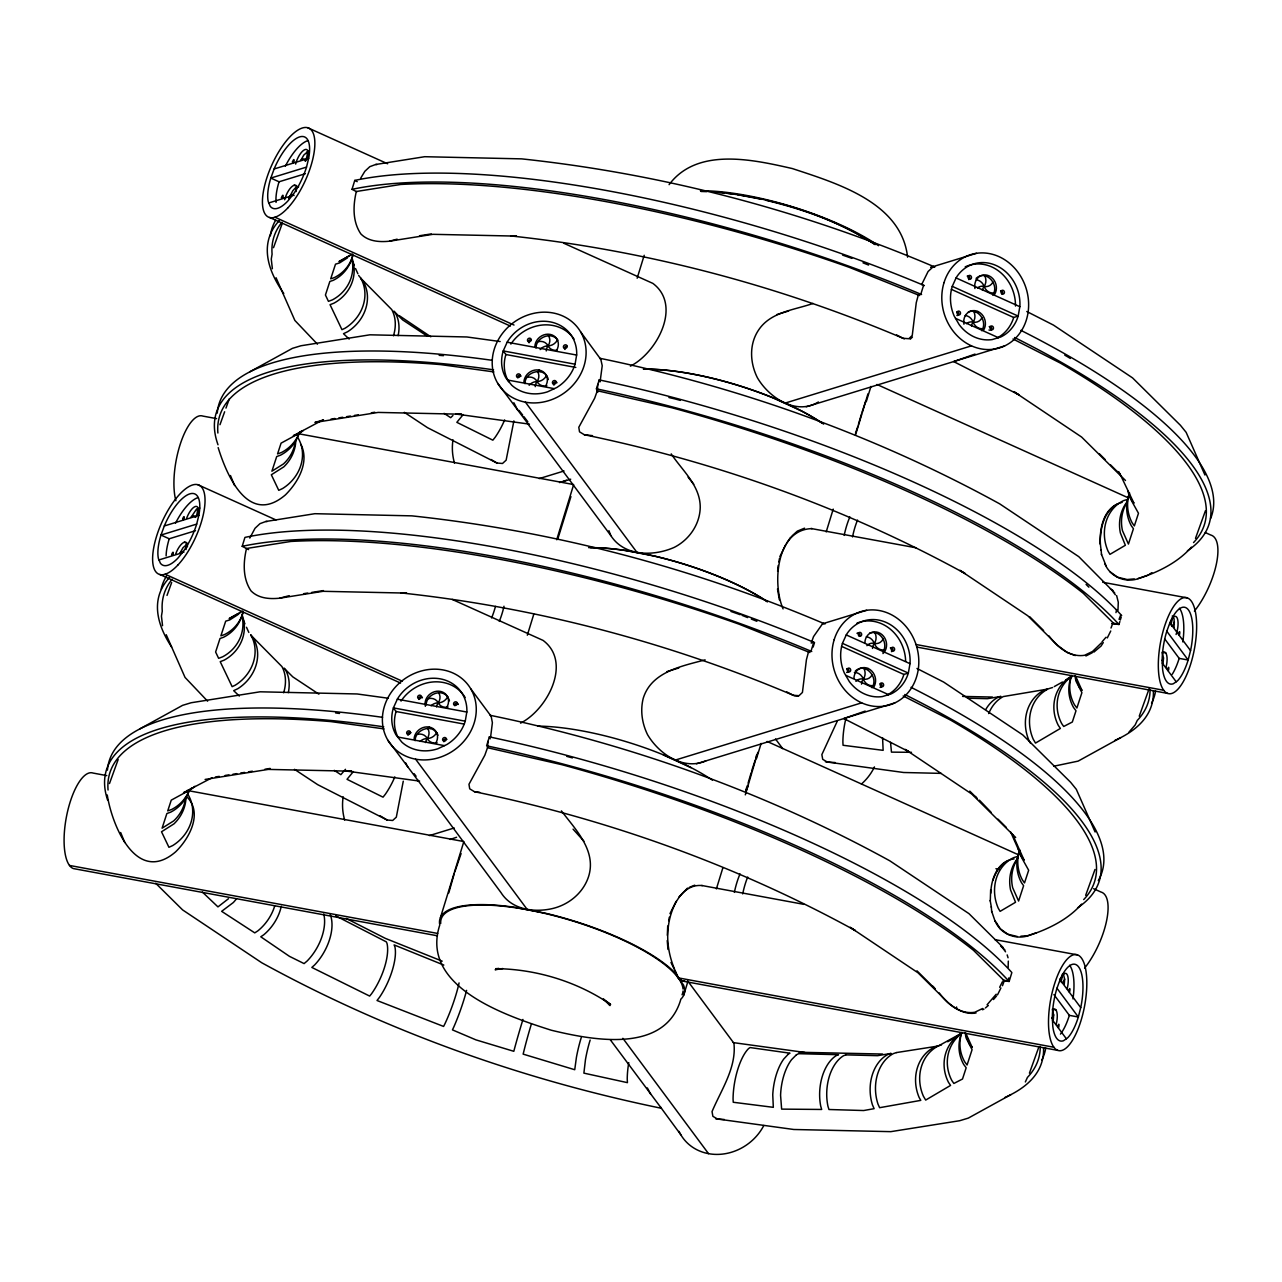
<?xml version="1.0" encoding="UTF-8"?>
<svg xmlns="http://www.w3.org/2000/svg" width="1282" height="1282" viewBox="0 0 1282 1282"><rect width="100%" height="100%" fill="white"/><g stroke="black" fill="none" stroke-linecap="round" stroke-linejoin="round"><path stroke-width="1.5" d="M990.297 901.07L990.649 889.804M1100.116 544.081C1100.196 529.418 1103.241 512.031 1117.071 504.195M907.592 257.169C901.518 202.348 836.713 183.246 792.308 168.551C753.159 159.657 697.28 146.869 669.092 184.656M667.329 935.299L667.714 925.989M1008.309 961.115L1008.149 967.253M487.993 741.365L487.513 747.71L562.077 764.745A487.561 142.542 17.1 0 1 973.503 950.315L1004.287 980.794L1002.46 985.73M597.813 384.376L597.332 390.738L671.912 407.772A487.561 142.542 17.1 0 1 1083.322 593.326L1114.106 623.805M465.254 721.173L466.872 711.718A39.053 34.71 -36.6 0 0 440.303 678.851A39.053 34.71 -36.6 0 0 397.468 698.898L393.398 707.904A39.053 34.71 -36.6 0 0 396.154 735.099L401.859 742.15A39.053 34.71 -36.6 0 0 437.787 748.784L446.969 744.473A39.053 34.71 -36.6 0 0 465.254 721.173L393.398 707.904L396.074 711.51A39.053 34.71 -36.6 0 0 397.949 737.102M575.073 364.2L576.692 354.729A39.053 34.71 -36.6 0 0 550.138 321.862A39.053 34.71 -36.6 0 0 507.287 341.909L503.233 350.931A39.053 34.71 -36.6 0 0 505.989 378.11L511.678 385.161A39.053 34.71 -36.6 0 0 547.606 391.795L556.789 387.501A39.053 34.71 -36.6 0 0 575.073 364.2L503.233 350.931L505.893 354.521A39.053 34.71 -36.6 0 0 508.65 381.699M668.691 920.7L669.332 917.191M778.19 565.474L777.629 571.339M778.831 561.965L779.472 558.439M1053.275 1020.119L1053.676 1015.152L1052.33 1009.222L1055.919 1009.896M1064.252 984.416L1064.669 979.464L1063.307 973.535M1163.094 663.131L1163.511 658.163L1162.149 652.25L1165.739 652.907M1174.088 627.427L1174.104 618.918L1172.245 616.001M415.16 740.692C414.791 730.179 431.377 723.561 436.441 732.951A9.711 8.637 -36.6 0 1 427.243 738.528A9.711 8.637 -36.6 0 0 420.095 741.445M426.137 704.988C426.217 694.443 441.473 688.001 447.963 697.104M524.979 383.703C524.707 371.187 545.411 366.171 548.295 379.536M535.956 347.999C536.036 337.454 551.292 331.012 557.782 340.115M490.589 737.23L492.384 722.727L491.166 716.301L470.782 688.851A48.828 43.38 -36.6 0 0 389.504 694.988A48.828 43.38 -36.6 0 0 427.691 759.793A48.828 43.38 -36.6 0 0 470.782 688.851M600.088 381.812L602.22 365.739L600.841 359.441L580.618 331.862A48.828 43.38 -36.6 0 0 499.323 337.999A48.828 43.38 -36.6 0 0 537.511 402.804A48.828 43.38 -36.6 0 0 580.618 331.862M755.803 758.415L756.492 755.258M745.307 794.84L757.806 752.39M855.479 435.191L867.962 393.83M1008.854 977.894L1008.101 981.034L1003.021 980.089M1115.965 612.636L1116.702 609.559M513.89 420.897L506.134 460.174L502.496 463.491L496.903 463.01L427.531 427.691L404.327 412.339M196.675 524.098L198.918 515.043A39.053 14.775 -65.7 0 0 189.816 493.874A39.053 14.775 -65.7 0 0 164.433 525.636L160.987 535.059A39.053 14.775 -65.7 0 0 158.439 558.696L160.394 563.231A39.053 14.775 -65.7 0 0 178.246 557.75L183.679 550.94A39.053 14.775 -65.7 0 0 196.675 524.098L160.987 535.059L169.224 538.777L195.521 530.7M306.51 167.109L308.738 158.055A39.053 14.775 -65.7 0 0 299.635 136.902A39.053 14.775 -65.7 0 0 274.252 168.647L270.806 178.07A39.053 14.775 -65.7 0 0 268.275 201.707L270.214 206.258A39.053 14.775 -65.7 0 0 288.065 200.777L293.514 193.967A39.053 14.775 -65.7 0 0 306.51 167.109L270.806 178.07L279.043 181.788L305.356 173.711M809.823 652.522L739.297 624.27A487.561 142.542 17.1 0 0 290.822 541.453L246.497 548.488C243.227 562.526 242.586 578.454 251.016 590.89C258.579 598.55 269.701 599.207 279.796 598.181L323.048 591.306L406.618 593.101L400.801 592.893C536.213 607.331 669.252 642.49 794.536 695.806L798.414 696.094M919.643 295.533L849.117 267.281A487.561 142.542 17.1 0 0 400.641 184.464L356.316 191.499C353.047 205.537 352.406 221.465 360.835 233.901C368.399 241.561 379.52 242.218 389.616 241.192L432.867 234.318L516.454 236.112L510.621 235.92C646.048 250.359 779.071 285.501 904.355 338.833M857.914 426.169L855.463 433.284M448.78 892.929L454.197 873.811M557.654 539.466L570.923 496.599M837.226 721.285L821.858 754.617L822.723 759.345L827.387 762.069L835.223 762.55M748.095 783.142L751.14 772.758M858.427 424.422L861.456 414.038M248.612 549.609L242.202 546.324L244.942 537.398A475.991 139.161 17.1 0 1 814.503 642.586L813.141 647.057M356.829 191.803L352.021 189.335L354.761 180.409A475.991 139.161 17.1 0 1 924.338 285.598M489.355 736.894L486.615 745.82A475.991 139.161 17.1 0 1 1009.126 981.483L1011.867 972.557A475.991 139.161 17.1 0 0 489.355 736.894L490.253 738.785M597.845 392.148L596.434 388.831L599.191 379.905A475.991 139.161 17.1 0 1 1121.686 615.568M440.447 917.592L463.828 841.649M527.319 635.215L533.793 614.19M556.708 539.722L573.647 484.66M637.154 278.226L644.205 255.294M683.675 995.233L687.761 981.932M716.382 888.891L722.808 868.01M756.428 758.704L761.139 743.416M826.201 531.902L833.22 509.114M866.247 401.715L870.959 386.427M1111.686 623.517L1118.946 624.494L1119.859 621.53M1120.308 620.039L1121.237 617.059M454.79 871.984L461.087 853.588M862.065 412.211L865.622 401.426M751.637 771.011L755.21 760.05M403.269 781.203L396.314 817.163L392.677 820.48L387.068 819.999L317.696 784.664L294.491 769.328M273.515 247.682L282.168 223.677M219.975 424.711L224.638 411.778M225.969 408.093L229.302 398.846M167.013 595.425L171.676 582.509M109.483 783.542L118.152 759.537M439.79 924.931C419.47 987.477 507.464 1016.193 551.244 1030.215C592.108 1040.071 664.076 1054.189 680.614 1000.088M1195.497 538.344L1205.481 510.637M1139.249 716.173L1149.233 688.466M1085.678 895.317L1095.004 869.468M1029.43 1073.146L1038.741 1047.298M1166.796 631.257L1170.001 622.507A39.053 13.814 -79.5 0 1 1188.446 609.944A39.053 13.814 -79.5 0 1 1190.625 650.295L1188.158 660.022A39.053 13.814 -79.5 0 1 1177.261 681.062L1173.302 683.755A39.053 13.814 -79.5 0 1 1162.614 669.364L1162.149 660.711A39.053 13.814 -79.5 0 1 1166.796 631.257L1188.158 660.022L1179.168 658.371L1164.921 639.189M1056.961 988.246L1060.166 979.496A39.053 13.814 -79.5 0 1 1078.627 966.932A39.053 13.814 -79.5 0 1 1080.806 1007.283L1078.338 1017.011A39.053 13.814 -79.5 0 1 1067.441 1038.035L1063.483 1040.728A39.053 13.814 -79.5 0 1 1052.794 1026.353L1052.33 1017.7A39.053 13.814 -79.5 0 1 1056.961 988.246L1078.338 1017.011L1069.348 1015.36L1053.916 994.576M1111.013 628.036L1112.856 623.1L1117.92 624.046M1002.412 981.74L999.656 987.284M249.798 538.071L255.038 528.28L259.99 523.649L265.855 521.486L314.859 513.697L411.859 515.861C553.984 530.988 693.546 567.99 824.983 624.014M1174.44 622.058L1174.28 622.507A9.711 3.429 -79.5 0 1 1171.7 626.401M1163.463 657.762L1163.287 658.211A9.711 3.429 -79.5 0 1 1162.053 660.631M1064.621 979.047L1064.445 979.496A9.711 3.429 -79.5 0 1 1062.329 983.006M1053.644 1014.751L1053.467 1015.2A9.711 3.429 -79.5 0 1 1051.785 1018.228M745.643 790.273L747.502 785.401M745.659 792.18L748.127 785.674M1119.042 619.334L1120.676 615.12M597.332 390.738L594.656 398.237L578.791 427.291L579.528 431.842L584.32 434.726C717.119 462.129 846.184 508.249 965.106 573.551L959.994 570.346L1027.811 615.793L1057.858 645.551L1067.281 652.554L1075.294 655.567M487.513 747.71L484.836 755.226L468.972 784.264L469.709 788.831L474.5 791.715C607.299 819.118 736.365 865.238 855.286 930.54L850.174 927.319L917.992 972.782L948.039 1002.54C955.811 1009.19 965.41 1014.927 976.051 1012.972M921.646 284.604L928.072 271.528L933.472 266.48L930.796 267.313M992.749 295.036C999.944 284.973 986.018 268.98 976.099 278.386M981.772 330.724C987.557 322.07 978.887 308.049 968.407 311.863M882.929 652.009C888.714 643.372 880.061 629.334 869.565 633.148M871.952 687.713C879.148 677.649 865.206 661.656 855.286 671.079M992.941 880.365C995.409 872.561 999.912 865.206 1007.235 861.183M288.787 198.534L292.793 190.778L295.197 188.085L298.61 186.803M779.809 556.676L785.93 544.369M669.973 913.665L676.111 901.342M952.254 286.367L956.212 277.633A39.053 34.31 72.9 0 1 996.194 265.534A39.053 34.31 72.9 0 1 1019.895 306.35L1018.164 316.093A39.053 34.31 72.9 0 1 1000.745 336.99L992.172 339.586A39.053 34.31 72.9 0 1 959.224 324.715L954.145 315.965A39.053 34.31 72.9 0 1 952.254 286.367L1018.164 316.093L1013.709 317.471A39.053 34.31 72.9 0 1 997.877 337.551M842.434 643.356L846.392 634.622A39.053 34.31 72.9 0 1 886.375 622.523A39.053 34.31 72.9 0 1 910.06 663.339L908.345 673.082A39.053 34.31 72.9 0 1 890.926 693.979L882.353 696.575A39.053 34.31 72.9 0 1 849.405 681.703L844.325 672.954A39.053 34.31 72.9 0 1 842.434 643.356L908.345 673.082L903.89 674.46A39.053 34.31 72.9 0 1 886.471 695.341M923.569 285.309L920.829 294.219L918.313 295.004L916.261 302.696L912.255 335.451L908.826 338.72L903.009 338.288L896.599 334.939M1025.344 1081.96L1027.443 1077.409A487.561 142.542 17.1 0 0 1040.263 1046.465M557.462 339.794L557.237 340.259A9.711 8.637 -36.6 0 1 548.039 345.852A9.711 8.637 -36.6 0 0 540.123 349.585M546.485 375.498L546.26 375.963A9.711 8.637 -36.6 0 1 537.062 381.539A9.711 8.637 -36.6 0 0 529.145 385.273M447.642 696.783L447.418 697.248A9.711 8.637 -36.6 0 1 438.22 702.824A9.711 8.637 -36.6 0 0 431.089 705.741M992.941 281.992L992.733 282.441A9.711 8.525 72.9 0 1 984.111 286.399A9.711 8.525 72.9 0 0 977.461 287.969M981.964 317.696L981.756 318.144A9.711 8.525 72.9 0 1 973.134 322.103A9.711 8.525 72.9 0 0 966.484 323.657M883.122 638.981L882.913 639.43A9.711 8.525 72.9 0 1 874.292 643.388A9.711 8.525 72.9 0 0 866.904 645.663M872.145 674.685L871.92 675.133A9.711 8.525 72.9 0 1 863.315 679.091A9.711 8.525 72.9 0 0 855.911 681.351M1107.295 637.939L1110.741 631M997.476 994.912L1000.922 987.989M1101.286 643.003L1092.52 651.48L1084.62 655.278C1069.925 657.634 1057.169 647.073 1049.013 635.936M1103.289 642.554L1101.094 646.016L1093.786 652.185M786.876 542.927L790.641 537.174M678.931 897.031L687.521 888.106M463.203 414.567L456.841 422.339L492.849 440.175L495.108 437.338A39.053 14.775 -65.7 0 0 504.659 419.919M353.383 771.556L347.021 779.312L383.03 797.164L385.289 794.327A39.053 14.775 -65.7 0 0 394.84 776.908M360.723 178.118L364.857 171.291L369.825 166.66L375.69 164.497L424.679 156.708L521.678 158.872C663.804 173.999 803.365 211.001 934.802 267.025L933.665 267.361M345.499 769.312L340.852 774.665L334.249 770.354M1191.411 547.142C1177.373 563.199 1156.156 573.15 1136.124 579.304C1123.385 582.429 1109.827 575.971 1104.86 563.776M1128.865 732.278L1135.163 724.971L1137.278 720.42A487.561 142.542 17.1 0 0 1150.082 689.476M1081.591 904.114C1067.553 920.188 1046.336 930.139 1026.305 936.293C1013.645 939.369 999.896 933.04 995.024 920.764M1102.023 641.849L1106.029 637.234M996.21 994.223L987.076 1004.768M993.454 999.543L996.483 996.066M452.947 415.496L450.687 417.676L444.069 413.365M910.172 339.249L912.447 337.07M600.841 359.441L600.008 358.319C739.377 387.02 874.869 435.287 999.672 503.842L1078.771 556.66L1114.715 592.941M680.79 1134.714L660.567 1107.151M791.972 535.972L797.34 531.117L804.567 528.168M228.452 898.73L217.956 906.887L202.396 892.064M985.425 1007.94L988.342 1005.473M818.397 401.987C796.234 415.801 768.831 397.564 757.374 377.693C749.954 362.902 749.009 344.409 758.447 330.243C770.498 311.83 793.991 310.148 813.028 303.449M349.633 255.551L338.977 261.624L352.55 254.06M238.26 613.565L229.157 618.613L242.731 611.049M347.534 257.81L339.538 262.954L335.515 264.156L330.708 278.819L334.233 277.665A39.165 37.274 35.9 0 0 352.726 256.063M1149.297 574.32L1151.861 572.685M705.116 659.861C681.832 666.143 651.384 671.736 643.243 698.273C640.135 710.5 642.042 723.417 647.554 734.682C658.852 753.848 683.226 770.642 705.773 760.963M308.433 151.02L303.786 155.074L300.821 160.378A9.695 3.67 -65.7 0 1 305.34 161.051A9.711 3.67 -65.7 0 0 305.933 160.635M1054.253 686.591L1062.441 682.024M1065.727 680.181L1072.281 676.527M947.702 1041.753L955.907 1037.17M249.734 371.86L292.424 348.351L300.998 345.755L369.905 334.81L466.904 336.974L500.156 341.541M321.798 420.8L323.497 419.871L314.939 422.451L378.11 412.419L461.68 414.214L455.847 414.022L529.45 424.134M139.914 728.849L182.605 705.34L191.178 702.744L260.086 691.799L357.085 693.963L388.382 698.257M1120.805 737.615L1078.114 761.123L1053.788 766.219M938.921 1045.663L962.333 1032.779A39.133 36.858 48.4 0 0 948.472 1082.329L950.571 1085.421L925.684 1100.068L923.377 1096.158A39.101 34.534 71.9 0 1 938.921 1045.663L941.501 1044.878M1010.985 1094.604L968.295 1118.112L959.721 1120.708L890.814 1131.653L793.814 1129.49L715.58 1118.753M975.041 354.088L953.648 361.572L1018.918 394.808L1013.79 391.587L1081.607 437.05L1125.5 480.494M865.206 711.077L843.812 718.561L909.082 751.797L905.252 749.377M1085.886 655.983L1092.248 652.746M630.391 366.139C657.105 352.694 682.232 305.276 652.875 283.402L563.856 243.26M520.572 723.128C547.286 709.683 572.413 662.265 543.055 640.391L452.226 599.431M566.42 480.269L561.692 481.952M456.6 837.258L450.222 839.438M561.404 810.881C575.618 829.662 596.867 850.815 588.518 876.744C583.15 893.009 568.711 904.82 552.222 908.618C533.953 912.752 511.694 909.691 500.974 892.56L417.836 780.257M687.505 980.714L733.929 1043.227C736.621 1067.65 721.221 1089.828 712.039 1111.606L712.888 1116.334L717.567 1119.058L724.282 1119.49M498.377 968.375L495.173 969.753L502.832 968.535M689.331 887.368L694.748 885.157M982.685 1008.469L974.785 1012.267C960.106 1014.607 947.334 1004.062 939.193 992.925M982.429 1009.735L983.951 1009.174M1137.807 578.647L1148.031 575.137M1036.497 932.719L1027.988 935.636L1020.857 936.197M274.14 168.968L308.658 158.375M268.787 202.941L292.04 195.793M930.956 267.281L976.499 253.307M164.32 525.957L198.838 515.348M158.968 559.93L182.22 552.782M976.211 312.071L978.006 311.526M539.241 478.603L564.032 470.991M784.664 403.237L971.484 345.852M559.529 482.577L570.698 479.196M806.234 406.811L1004.639 345.932M786.779 691.927L793.189 695.277L799.007 695.693L802.436 692.44L806.426 659.685L808.477 651.993L811.009 651.208L813.75 642.282L811.234 643.067L813.541 636.593L822.515 623.805L866.68 610.28M866.392 669.06L868.186 668.515A12.211 10.721 72.9 0 1 873.731 687.168M429.422 835.592L454.213 827.98M674.829 760.226L861.664 702.84M696.414 763.8L894.804 702.921M320.516 421.185L293.338 435.688L296.719 434.614A39.133 36.858 48.4 0 0 303.241 430.528M211.979 777.789L183.518 792.677L186.9 791.603A39.133 36.858 48.4 0 0 194.896 786.299M1052.602 687.505L1048.74 688.674A39.101 34.534 71.9 0 0 1033.212 739.169L1035.503 743.079L1060.39 728.432L1058.291 725.356A39.133 36.858 48.4 0 1 1072.121 675.742M776.796 314.587L788.638 310.997M1126.75 499.66L1123.561 500.621A39.053 34.31 72.9 0 0 1108.033 551.116L1109.924 554.369L1125.356 545.283L1120.372 532.927A39.341 36.168 61.5 0 1 1127.455 501.342M666.977 671.576L678.819 667.986M1016.93 856.648L1013.725 857.61A39.053 34.31 72.9 0 0 998.197 908.105L1000.088 911.358L1015.536 902.272L1010.553 889.916A39.341 36.168 61.5 0 1 1017.636 858.331M822.515 623.805L823.653 623.469M389.616 241.192L397.132 239.173M279.796 598.181L289.187 595.665M1122.151 502.368C1102.071 506.903 1098.049 533.04 1101.206 550.347M1014.046 858.94C997.973 860.623 990.97 879.035 990.81 893.137M205.104 779.44L268.275 769.408L351.845 771.203L346.028 771.011L419.631 781.107M419.551 235.744L431.297 233.917M331.044 419.086L334.939 418.477M338.833 417.868L342.727 417.259M346.621 416.65L350.515 416.041M354.409 415.432L358.303 414.823M371.331 412.788L374.793 412.243M303.85 593.646L307.76 593.037M311.686 592.428L323.433 590.585M215.376 776.988L219.27 776.379M225.103 775.466L228.997 774.857M232.907 774.248L236.801 773.639M240.695 773.03L244.59 772.421M248.484 771.812L252.378 771.203M264.957 769.232L270.149 768.431M993.582 292.969L993.069 293.033A9.711 8.525 72.9 0 1 984.111 286.399A9.695 8.525 72.9 0 0 976.179 279.813M982.605 328.673L982.092 328.721A9.711 8.525 72.9 0 1 973.134 322.103A9.695 8.525 72.9 0 0 965.186 315.5M883.763 649.958L883.25 650.006A9.711 8.525 72.9 0 1 874.292 643.388A9.695 8.525 72.9 0 0 866.344 636.801M872.786 685.646L872.273 685.71A9.711 8.525 72.9 0 1 863.315 679.091A9.695 8.525 72.9 0 0 854.373 672.473M1134.233 578.903L1127.134 579.528L1117.632 577.221L1110.068 571.836M811.041 528.505L915.781 547.735M812.179 528.617C776.171 529.194 772.165 583.711 783.078 608.902M702.36 885.59C681.303 883.33 670.47 908.89 668.403 926.117C665.903 944.193 670.294 961.965 678.579 977.926L682.248 981.018L684.764 980.922M911.486 752.31L891.455 752.133L890.541 742.342M962.59 696.414L992.444 697.055M941.18 773.383L903.634 772.501L825.4 761.764M495.83 968.631C536.309 969.128 577.188 981.579 610.633 1004.463L603.341 998.999L609.992 1005.585L608.069 1002.62M799.039 1052.25L882.625 1054.044M967.525 698.193L987.396 698.69L1000.938 696.414L997.813 697.44A39.069 29.374 86.7 0 0 985.842 709.363M701.03 191.467L706.767 191.643M375.69 164.497L377.004 164.545M265.855 521.486L267.169 521.534M527.479 423.364L610.809 535.572C624.318 556.596 653.644 556.548 674.332 547.334C689.171 539.738 699.716 524.594 700.228 507.736C700.533 485.798 682.409 470.766 671.223 453.892M199.768 508.089L196.354 509.371L191.002 517.367A9.695 3.67 -65.7 0 1 195.377 517.399M592.508 435.656L584.32 434.726M474.5 791.715L479.756 792.34M1003.678 980.746L1009.126 981.483M724.026 192.813L714.459 191.947C770.835 197.075 827.259 214.158 875.253 244.509M727.872 193.342L733.657 194.143M737.503 194.672L761.845 199.351M493.907 371.908L440.704 364.601A487.561 142.542 17.1 0 0 217.892 433.028M335.596 712.936L339.538 713.465M384.071 728.897L330.884 721.59A487.561 142.542 17.1 0 0 108.057 790.016M733.208 1042.603L804.872 1052.442M507.159 342.214L576.644 355.05M505.893 354.521L575.81 367.437M507.512 380.017L554.305 388.654M216.594 418.621L202.876 416.089A48.828 17.259 -79.5 0 0 180.089 444.694A48.828 17.259 -79.5 0 0 175.89 500.733M298.914 433.813L573.278 484.484M1102.68 582.252L1187.276 597.877A48.828 17.259 -79.5 0 1 1186.812 674.556A48.828 17.259 -79.5 0 1 1158.319 664.477A48.828 17.259 -79.5 0 1 1187.276 597.877M915.685 644.445L1163.736 690.261M916.806 647.073L1167.662 693.402M397.324 699.203L466.824 712.039M396.074 711.51L464.036 724.058M397.692 737.006L444.485 745.643M106.775 775.61L93.057 773.062A48.828 17.259 -79.5 0 0 66.792 814.999A48.828 17.259 -79.5 0 0 73.443 868.587L437.418 935.796M187.124 790.449L463.459 841.473M701.687 885.477L803.99 904.371M994.816 939.61L1077.457 954.866A48.828 17.259 -79.5 0 1 1076.992 1031.545A48.828 17.259 -79.5 0 1 1048.5 1021.466A48.828 17.259 -79.5 0 1 1077.457 954.866M69.516 865.446L437.675 933.44M1053.916 1047.25L677.89 977.797L674.989 970.746M1057.842 1050.391L681.559 980.89L679.107 978.839M765.514 200.184C803.814 209.383 841.953 222.699 874.981 244.525M668.916 397.532L674.653 398.846A487.561 142.542 17.1 0 1 680.341 400.385M610.344 1039.846L661.384 1108.273C522.03 1079.572 386.523 1031.305 261.736 962.75L182.637 909.932L155.683 883.266M1017.315 936.517L1007.812 934.209L1000.248 928.809L996.066 922.143M995.938 868.699L999.239 869.533M862.994 262.826L868.571 265.054M742.038 615.344L747.614 617.587M751.316 619.062L756.893 621.289M442.21 961.163L385.337 938.376L346.156 918.425M443.828 965.074L394.119 944.914L394.936 946.949A39.101 14.31 -66 0 1 379.408 997.428L377.02 1000.505L443.588 1026.433L444.982 1023.693A39.133 6.554 -69.9 0 0 459.068 982.909M956.084 277.938L1019.831 306.686M951.356 289.347L1013.709 317.471M955.507 318.337L998.438 337.695M307.696 127.719L387.629 163.776M876.968 384.472L1128.673 498.009M1205.272 532.559L1210.753 535.027A48.828 18.461 -65.7 0 1 1216.281 564.465A48.828 18.461 -65.7 0 1 1194.407 611.129M294.155 185.233L297.44 186.723M274.925 217.219L514.018 325.051M269.621 217.475L510.38 326.061M846.264 634.927L910.012 663.675M841.537 646.336L903.89 674.46M845.687 675.31L888.618 694.668M197.861 484.708L275.983 519.947M767.149 741.461L1018.853 854.982M1093.626 888.714L1100.918 892.016A48.828 18.461 -65.7 0 1 1106.446 921.454A48.828 18.461 -65.7 0 1 1084.588 968.118M184.32 542.222L187.621 543.712L182.973 547.767L180.025 553.055A9.695 3.67 -65.7 0 1 183.935 552.141M165.106 574.208L402.372 681.223M159.801 574.464L400.561 683.05M663.259 754.89L691.046 767.678M1026.786 311.51L1053.467 325.099L1132.567 377.902L1180.434 425.303L1186.138 432.338L1204.952 475.045M1013.004 338.977L1060.166 362.982A487.561 142.542 17.1 0 1 1193.526 542.59M916.967 668.483L943.648 682.072L1022.748 734.89L1070.614 782.276L1076.319 789.327L1095.116 832.018M903.185 695.95L950.347 719.971A487.561 142.542 17.1 0 1 1083.707 899.579M354.761 180.409L357.213 181.659M335.756 915.861L386.331 941.869L387.004 943.376A39.101 15.272 -65.4 0 1 371.476 993.871L369.649 996.082L311.83 967.429L314.651 964.929A39.133 22.275 -60.7 0 0 330.179 914.451M490.99 459.501L496.903 463.01M387.068 819.999L380.177 815.865M1111.67 589.64L1112.808 590.345M1110.404 588.935L1111.542 589.64M1000.569 945.924L1004.896 949.93M399.375 315.725L430.816 336.797M905.621 749.682L971.788 794.039L1015.664 837.483M427.018 335.98L402.644 319.891L393.83 311.141L395.561 313.353A39.069 30.015 -51.4 0 1 398.141 335.66M318.881 694.155L292.809 676.88L284.011 668.13L285.742 670.342A39.069 30.015 -51.4 0 1 288.322 692.649M573.07 829.15L583.919 841.216M417.66 780.353L418.333 780.93L387.869 740.227M349.137 339.057L343.496 333.689L347.598 331.734A39.101 34.55 -37.7 0 0 363.127 281.255L360.595 278.098L391.747 309.587A39.133 30.688 -50.2 0 1 393.478 335.756M239.317 696.046L233.677 690.661L237.779 688.722A39.101 34.55 -37.7 0 0 253.307 638.228L250.775 635.087L281.928 666.576A39.133 30.688 -50.2 0 1 283.659 692.745M1086.078 584.4L1088.867 587.172M1002.973 947.334L968.952 913.633L889.836 860.831C765.05 792.276 629.558 744.009 490.189 715.308L491.166 716.301M317.455 344.201L294.86 320.436L276.047 277.729M207.62 701.19L185.041 677.425L166.227 634.718M1099.443 453.844L1105.036 459.405M1110.613 464.949L1120.404 474.677L1117.856 471.52M1029.59 616.626L1043.596 630.536M969.785 791.122L974.817 796.122M991.018 812.211L979.416 800.176M998.005 819.166L1006.386 827.499M916.967 970.827L935.171 988.919L933.056 986.291M660.422 1107.279L661.384 1108.273M187.38 797.356C202.909 813.637 189.111 838.829 175.57 851.889C136.565 885.365 111.999 825.656 107.255 794.968M358.639 275.454L360.514 277.777A39.101 34.934 -35.5 0 1 344.986 328.272L341.957 329.666L330.051 304.683L333.929 303.177A39.133 37.018 -9.9 0 0 351.941 257.954M688.081 477.16L693.754 484.227M975.602 796.394L977.333 798.622M519.018 410.4L522.703 415.112M497.688 383.254L528.152 423.941M1010.649 831.986L1021.706 857.065L1024.158 860.222L1012.524 834.31M548.488 335.82L548.504 335.852A9.711 8.637 -36.6 0 1 548.039 345.852A9.711 8.637 -36.6 0 0 546.244 350.947M537.511 371.524L537.527 371.556A9.711 8.637 -36.6 0 1 537.062 381.539A9.711 8.637 -36.6 0 0 535.251 386.651M438.668 692.809L438.684 692.841A9.711 8.637 -36.6 0 1 438.22 702.824A9.711 8.637 -36.6 0 0 436.537 706.863M427.675 728.513L427.707 728.545A9.711 8.637 -36.6 0 1 427.243 738.528A9.711 8.637 -36.6 0 0 425.544 742.566M523.921 416.682L527.847 421.826M414.102 773.671L416.073 776.235M1106.013 565.731L1101.414 554.128M1190.545 650.631L1169.889 622.796A9.695 3.429 -79.5 0 1 1170.017 624.542M1162.277 663.05L1176.187 681.784M1060.07 979.785L1080.726 1007.62M1052.458 1020.023L1066.368 1038.773M523.905 382.26A12.211 10.849 -36.6 0 1 539.081 370.081L540.139 371.524M525.428 402.179L637.234 552.766M775.53 738.993L782.661 748.608M414.086 739.249A12.211 10.849 -36.6 0 1 429.246 727.07L430.319 728.513M415.592 759.168L527.415 909.755M622.876 1038.308L708.529 1153.656M218.164 447.61C227.202 476.824 248.9 526.021 285.389 494.916C298.065 482.304 309.715 462.193 300.933 444.421M1112.488 590.938L1115.356 594.832M1001.723 946.629L1005.537 951.821M1030.616 743.384L1028.965 740.499A39.101 34.133 73.9 0 1 1044.509 690.02L1047.298 689.171L1003.309 696.559A39.133 30.079 85.6 0 0 988.678 713.577M650.647 1094.139L647.362 1087.921M984.768 275.806L984.784 275.854A9.711 8.525 72.9 0 1 984.111 286.399A9.711 8.525 72.9 0 0 982.461 290.341M973.791 311.51L973.807 311.542A9.711 8.525 72.9 0 1 973.134 322.103A9.711 8.525 72.9 0 0 971.484 326.045M874.949 632.795L874.965 632.827A9.711 8.525 72.9 0 1 874.292 643.388A9.711 8.525 72.9 0 0 872.513 648.436M863.956 668.499L863.988 668.531A9.711 8.525 72.9 0 1 863.315 679.091A9.711 8.525 72.9 0 0 861.52 684.139M517.72 410.208L513.858 402.74M407.884 767.197L405.593 762.806M670.967 962.445L674.188 969.08M1075.598 676.159L1082.04 690.501L1079.3 687.04L1075.742 678.322M965.779 1033.148L972.221 1047.49L969.48 1044.029L965.923 1035.295M351.669 259.909L353.992 265.086M355.531 268.547L357.87 273.723M242.619 618.613L244.942 623.805M246.497 627.267L248.82 632.443M599.191 379.905L599.88 381.523M234.59 485.525L230.472 475.526M124.771 842.514L120.652 832.515M448.46 698.353L449.453 700.821M436.986 732.807L437.979 735.291M608.918 530.652L610.809 535.572M991.595 911.101L995.136 921.325M1007.187 954.914L1008.037 957.782M779.36 599.848L777.501 588.903M990.185 900.493L991.387 907.336M1116.622 595.537L1118.289 602.236L1117.968 610.264M272.377 268.739L271.271 259.108L272.088 254.156A487.561 142.542 17.1 0 1 281.928 222.299M162.542 625.712L161.452 616.097L162.269 611.145A487.561 142.542 17.1 0 1 172.092 579.272M956.58 1006.979L956.789 1009.351M667.233 940.571L667.97 949.433M1101.094 549.786L1101.526 554.689M991.274 906.775L991.707 911.678M882.577 737.743L883.138 750.339L843.059 745.275L842.883 742.054A39.053 13.814 -79.5 0 1 845.767 719.026M440.72 923.489A126.293 36.922 17.1 0 1 558.583 916.87A126.293 36.922 17.1 0 1 683.034 989.015M683.05 991.018A126.293 36.922 17.1 0 1 682.056 994.784M588.614 547.638A127.719 37.338 17.1 0 1 624.382 550.298L655.246 556.228A127.719 37.338 17.1 0 1 767.325 601.643M643.532 369.136A127.719 37.338 17.1 0 1 823.653 424.102M510.861 344.105A39.053 34.71 -36.6 0 1 574.032 339.073M553.984 385.145A1.955 1.731 -36.6 0 1 554.273 382.405A1.955 1.731 -36.6 0 1 557.013 382.725M538.248 341.637A9.695 8.621 -36.6 0 1 548.039 345.852A9.711 8.637 -36.6 0 0 556.773 350.258M527.255 377.325A9.695 8.621 -36.6 0 1 537.062 381.555A9.711 8.637 -36.6 0 0 546.885 385.754M529.049 342.807A1.955 1.731 -36.6 0 1 531.421 339.794M564.977 349.441A1.955 1.731 -36.6 0 1 567.333 346.428M539.081 370.081A12.211 10.849 -36.6 0 1 545.523 386.251M534.882 346.557A12.211 10.849 -36.6 0 1 550.058 334.378A12.211 10.849 -36.6 0 1 556.5 350.563M517.607 377.725A1.955 1.731 -36.6 0 1 521.101 376.091M596.434 388.831A475.991 139.161 17.1 0 1 1118.946 624.494M1179.472 608.277A39.053 13.814 -79.5 0 1 1182.821 641.929M1179.168 658.371A39.053 13.814 -79.5 0 1 1172.245 674.284M1162.598 652.778A12.211 4.311 -79.5 0 1 1166.716 655.278A12.211 4.311 -79.5 0 1 1165.963 667.489M1170.29 622.828A12.211 4.311 -79.5 0 1 1177.116 617.844A12.211 4.311 -79.5 0 1 1176.075 634.494M1172.181 618.164A9.711 3.429 -79.5 0 1 1170.819 624.719M1072.137 675.967A39.069 36.954 44 0 0 1061.64 723.513L1063.707 726.477L1072.329 722.022L1075.999 710.773L1073.531 707.472A39.213 37.466 8.8 0 1 1071.752 675.358M1071.335 676.447A39.165 37.37 3.4 0 0 1074.492 704.796L1076.896 708.001L1081.896 692.681L1076.047 681.271A38.412 35.832 -20.7 0 1 1075.037 675.598M1153.351 690.678A475.991 139.161 17.1 0 1 1114.699 740.499M1155.579 691.11A475.991 139.161 17.1 0 1 1151.54 703.225M295.805 440.607A39.341 36.441 -24.1 0 1 283.819 466.856L271.335 474.773L278.755 490.333L282.585 488.538A39.053 34.71 -36.6 0 0 298.113 438.043M295.02 443.492A38.412 35.832 -20.7 0 1 283.514 463.908L271.912 471.199L276.704 456.552L280.518 455.174A39.165 37.37 3.4 0 0 299.203 433.044M301.43 431.121A39.069 36.954 44 0 1 293.37 436.457L281.079 443.155L277.569 453.908L281.495 452.498A39.213 37.466 8.8 0 0 299.523 432.29M439.165 355.322A487.561 142.542 17.1 0 1 443.46 355.675M218.004 444.758A475.991 139.161 17.1 0 1 493.586 369.841M217.267 413.125A475.991 139.161 17.1 0 1 492.368 360.338M874.436 766.908A48.828 43.38 -36.6 0 1 861.456 784.023M495.461 606.402A39.101 15.272 -65.4 0 1 491.599 617.956M503.986 606.226A39.101 14.31 -66 0 1 499.291 621.401M643.5 369.216A127.719 37.338 17.1 0 1 773.078 397.901L800.865 410.689A127.719 37.338 17.1 0 1 822.211 423.236M700.405 190.714A127.719 37.338 17.1 0 1 878.523 245.695M967.205 276.079A1.955 1.715 72.9 0 1 969.529 277.136A1.955 1.715 72.9 0 1 968.759 279.652M965.218 266.848A39.053 34.31 72.9 0 1 1015.488 306.061M989.4 330.227A1.955 1.715 72.9 0 1 988.999 329.971M989.175 326.654A1.955 1.715 72.9 0 1 991.499 327.695A1.955 1.715 72.9 0 1 990.73 330.227M1000.585 290.822A1.955 1.715 72.9 0 1 1002.091 294.267M957.093 311.654A1.955 1.715 72.9 0 1 958.728 313.834A1.955 1.715 72.9 0 1 956.885 315.484M963.936 324.218A12.211 10.721 72.9 0 1 976.708 311.045A12.211 10.721 72.9 0 1 983.55 330.179M974.913 288.514A12.211 10.721 72.9 0 1 987.685 275.342A12.211 10.721 72.9 0 1 994.544 294.475M1129.202 494.131A39.213 37.418 30.7 0 0 1132.198 522.928L1134.346 525.924L1138.48 513.265L1133 503.425A39.069 37.098 -5.2 0 1 1129.33 494.419M1129.618 493.057A39.165 37.274 35.9 0 0 1131.237 525.604L1133.432 528.713L1128.432 544.065L1122.471 530.668A38.412 35.592 58.4 0 1 1127.198 502.175M1118.817 471.744A39.101 34.934 -35.5 0 0 1120.484 474.997L1133.977 503.233L1131.525 500.076A39.133 37.018 -9.9 0 1 1127.888 491.134M1064.781 355.146A487.561 142.542 17.1 0 1 1070.326 358.415M1014.591 337.503A475.991 139.161 17.1 0 1 1187.404 550.827M1020.873 330.339A475.991 139.161 17.1 0 1 1210.561 518.633M844.181 535.395A39.101 13.333 -79.3 0 1 849.87 516.918M852.53 536.918A39.101 14.31 -79.8 0 1 857.53 520.059M276.047 202.396A39.053 14.775 -65.7 0 1 279.043 181.788M285.357 166.179A39.053 14.775 -65.7 0 1 307.872 140.619M308.353 157.974A9.711 3.67 -65.7 0 1 307.135 159.497M307.055 151.885A9.711 3.67 -65.7 0 1 305.34 161.051M289.844 196.066A9.695 3.67 -65.7 0 1 294.027 195.585M295.661 164.08A12.211 4.615 -65.7 0 1 304.411 149.834A12.211 4.615 -65.7 0 1 307.568 157.926M284.684 199.768A12.211 4.615 -65.7 0 1 291.11 187.364A12.211 4.615 -65.7 0 1 297.007 186.98M296.062 187.589A9.711 3.67 -65.7 0 1 296.046 191.579M842.627 255.118A487.561 142.542 17.1 0 1 851.873 258.355M352.021 189.335A475.991 139.161 17.1 0 1 921.582 294.523M454.485 463.09A48.828 42.883 72.9 0 1 452.995 439.822M352.742 254.846A39.213 37.418 30.7 0 1 333.256 280.325L329.843 281.479L325.436 295.02L328.448 301.35L332.455 299.844A39.069 37.098 -5.2 0 0 351.669 258.355M283.771 293.45A475.991 139.161 17.1 0 1 279.348 220.52M270.374 235.792A475.991 139.161 17.1 0 1 275.646 220.248M537.719 726.109A127.719 37.338 17.1 0 1 712.407 780.145M590.585 547.686A127.719 37.338 17.1 0 1 767.293 601.723M857.001 633.324A1.955 1.715 72.9 0 1 859.453 633.677A1.955 1.715 72.9 0 1 859.309 636.401M857.017 623.116A39.053 34.31 72.9 0 1 905.653 661.352M890.333 647.939A1.955 1.715 72.9 0 1 892.753 649.221A1.955 1.715 72.9 0 1 891.455 651.641M864.885 642.522A12.211 10.721 72.9 0 1 880.397 633.468A12.211 10.721 72.9 0 1 882.961 653.564M847.065 672.473A1.955 1.715 72.9 0 1 846.617 672.345M846.825 668.643A1.955 1.715 72.9 0 1 847.947 672.345M880.237 683.498A1.955 1.715 72.9 0 1 881.856 685.678A1.955 1.715 72.9 0 1 880.029 687.344M853.908 678.226A12.211 10.721 72.9 0 1 868.186 668.515M1019.382 851.12A39.213 37.418 30.7 0 0 1022.379 879.917L1024.51 882.913L1028.661 870.254L1023.18 860.414A39.069 37.098 -5.2 0 1 1019.511 851.408M1019.799 850.046A39.165 37.274 35.9 0 0 1021.417 882.593L1023.613 885.702L1018.597 901.054L1012.652 887.657A38.412 35.592 58.4 0 1 1017.379 859.148M1021.706 857.065A39.133 37.018 -9.9 0 1 1018.068 848.123M904.772 694.491A475.991 139.161 17.1 0 1 1077.585 907.816M911.037 687.328A475.991 139.161 17.1 0 1 1098.273 880.59M734.362 892.368A39.101 13.333 -79.3 0 1 740.034 873.891M742.711 893.907A39.101 14.31 -79.8 0 1 747.694 877.048M166.115 555.891A39.053 14.775 -65.7 0 1 169.224 538.777M175.538 523.168A39.053 14.775 -65.7 0 1 198.053 497.592M175.666 554.032A12.211 4.615 -65.7 0 1 183.246 542.719A12.211 4.615 -65.7 0 1 187.412 546.853M186.643 518.329A12.211 4.615 -65.7 0 1 195.313 506.518A12.211 4.615 -65.7 0 1 197.749 514.915M197.22 508.874A9.711 3.67 -65.7 0 1 195.97 516.983M186.243 544.578A9.711 3.67 -65.7 0 1 186.018 549.561M730.932 611.45A487.561 142.542 17.1 0 1 740.195 614.703M242.202 546.324A475.991 139.161 17.1 0 1 811.762 651.512M344.666 820.063A48.828 42.883 72.9 0 1 343.175 796.811M250.695 634.766A39.101 34.934 -35.5 0 1 235.151 685.245L232.138 686.655L220.216 661.672L224.11 660.166A39.133 37.018 -9.9 0 0 242.122 614.943M242.907 611.835A39.213 37.418 30.7 0 1 223.437 637.314L220.023 638.468L215.616 652.009L218.629 658.339L222.635 656.817A39.069 37.098 -5.2 0 0 241.849 615.328M242.907 613.052A39.165 37.274 35.9 0 1 224.398 634.638L220.889 635.808L225.696 621.145L229.718 619.943L237.715 614.783A38.412 35.592 58.4 0 0 240.439 612.139M171.628 647.041A475.991 139.161 17.1 0 1 169.528 577.509M161.179 589.159A475.991 139.161 17.1 0 1 166.788 575.618M680.63 999.367A127.719 37.338 17.1 0 0 683.498 985.025L675.053 972.862A127.719 37.338 17.1 0 0 545.427 913.217L514.563 907.287A127.719 37.338 17.1 0 0 439.63 924.162M401.026 701.094A39.053 34.71 -36.6 0 1 465.174 697.584M443.876 741.781A1.955 1.731 -36.6 0 1 446.905 739.361M454.693 705.661A1.955 1.731 -36.6 0 1 456.104 703.337A1.955 1.731 -36.6 0 1 458.347 704.443M428.428 698.61A9.695 8.621 -36.6 0 1 438.22 702.84A9.711 8.637 -36.6 0 0 448.043 707.039M417.435 734.314A9.695 8.621 -36.6 0 1 427.227 738.528A9.711 8.637 -36.6 0 0 437.066 742.743M418.942 699.443A1.955 1.731 -36.6 0 1 419.935 696.799A1.955 1.731 -36.6 0 1 422.419 697.809M429.246 727.07A12.211 10.849 -36.6 0 1 435.704 743.24M407.948 735.147A1.955 1.731 -36.6 0 1 410.993 732.727M425.352 706.286A12.211 10.849 -36.6 0 1 438.829 691.19A12.211 10.849 -36.6 0 1 446.681 707.536M566.724 756.348A487.561 142.542 17.1 0 1 572.413 757.902M1069.653 965.266A39.053 13.814 -79.5 0 1 1072.986 998.918M1069.348 1015.36A39.053 13.814 -79.5 0 1 1060.454 1034.109M1059.781 979.047A9.695 3.429 -79.5 0 1 1060.198 981.531M1052.778 1009.767A12.211 4.311 -79.5 0 1 1056.897 1012.267A12.211 4.311 -79.5 0 1 1056.144 1024.462M1060.47 979.817A12.211 4.311 -79.5 0 1 1066.896 974.192A12.211 4.311 -79.5 0 1 1067.121 988.775M1062.425 974.064A9.711 3.429 -79.5 0 1 1060.983 981.708M962.317 1032.955A39.069 36.954 44 0 0 951.821 1080.502L953.872 1083.466L962.51 1079.011L966.179 1067.762L963.695 1064.461A39.213 37.466 8.8 0 1 961.933 1032.347M961.516 1033.436A39.165 37.37 3.4 0 0 964.673 1061.784L967.077 1064.989L972.077 1049.67L966.227 1038.244A38.412 35.832 -20.7 0 1 965.218 1032.587M1043.532 1047.666A475.991 139.161 17.1 0 1 1004.88 1097.488M1045.743 1048.083A475.991 139.161 17.1 0 1 1041.721 1060.214M185.986 797.596A39.341 36.441 -24.1 0 1 173.999 823.845L161.516 831.762L168.936 847.306L172.766 845.527A39.053 34.71 -36.6 0 0 188.294 795.032M185.714 796.619A38.412 35.832 -20.7 0 1 173.695 820.897L162.093 828.188L166.868 813.541L170.698 812.147A39.165 37.37 3.4 0 0 189.383 790.016M191.611 788.11A39.069 36.954 44 0 1 183.55 793.446L171.259 800.144L167.734 810.897L171.66 809.487A39.213 37.466 8.8 0 0 188.967 791.106M107.592 800.032A475.991 139.161 17.1 0 1 383.767 726.83M107.448 770.113A475.991 139.161 17.1 0 1 382.549 717.327M763.816 1125.484A48.828 43.38 -36.6 0 1 720.324 1154.297A48.828 43.38 -36.6 0 1 679.027 1131.365M466.6 990.345A39.069 5.481 -70.4 0 1 453.716 1027.186L452.45 1029.879L475.91 1039.862L513.81 1051.304L514.691 1047.987A39.213 1.603 -73.6 0 1 522.96 1019.43M590.153 1040.055A39.341 9.327 -77.2 0 0 585.457 1059.685L583.887 1073.13L627.443 1082.649L627.235 1079.043A39.053 13.814 -79.5 0 1 628.773 1062.65M581.243 1037.619A38.412 8.141 -76.7 0 0 576.435 1057.265L574.737 1069.717L523.136 1054.124L523.953 1050.871A39.165 2.66 -74.1 0 1 531.453 1023.773M281.287 906.294A39.213 28.332 -54.3 0 1 263.691 934.834L260.775 936.789L289.444 956.34L304.09 963.599L307.071 961.067A39.069 23.076 -60 0 0 323.737 913.97M274.62 906.23A39.165 28.973 -53.3 0 1 257.826 930.892L254.765 932.879L221.642 911.326L233.292 902.56A38.412 31.617 -46.6 0 0 236.577 898.634M1057.778 1026.273C1058.884 1031.529 1059.829 1019.767 1057.778 1026.273M1068.755 990.585C1069.861 995.826 1070.807 984.063 1068.755 990.585M1167.598 669.3C1168.703 674.54 1169.649 662.778 1167.598 669.3M1178.591 633.596C1179.696 638.837 1180.626 627.09 1178.591 633.596M171.644 554.609C173.471 557.942 174.208 547.895 171.644 554.609M182.637 518.922C184.464 522.223 185.137 512.319 182.637 518.922M281.479 197.62C283.306 200.954 284.027 190.906 281.479 197.62M292.456 161.933C294.283 165.25 295.004 155.218 292.456 161.933M788.414 1054.028L783.735 1059.044A39.341 18.268 -82.1 0 0 772.758 1094.732L773.318 1107.328L733.24 1102.264L733.064 1099.043A39.053 13.814 -79.5 0 1 748.592 1048.564L750.066 1047.554L789.968 1053.195L788.414 1054.028M796.442 1054.749L791.555 1059.685A38.412 18.717 -82.7 0 0 780.578 1095.373L781.635 1109.122L821.682 1109.459L820.704 1106.094A39.165 23.733 -86.4 0 1 836.249 1055.615L838.54 1054.701L798.702 1053.692L796.442 1054.749M845.767 1054.878L843.476 1055.759A39.213 24.582 -87.1 0 0 827.948 1106.254L828.957 1109.507L863.683 1110.533L874.116 1108.674L872.465 1104.908A39.069 29.374 86.7 0 1 887.993 1054.413L891.118 1053.403L877.577 1055.679L845.767 1054.878M896.583 1052.554L893.49 1053.548A39.133 30.079 85.6 0 0 877.962 1104.026L879.612 1107.696L920.797 1100.373L919.146 1097.488A39.101 34.133 73.9 0 1 934.674 1047.009L937.479 1046.16L896.583 1052.554M554.225 384.135A1.955 1.731 -36.6 0 0 555.955 381.299A1.955 1.731 -36.6 0 0 552.702 381.539A1.955 1.731 -36.6 0 0 554.225 384.135M529.29 341.797A1.955 1.731 -36.6 0 0 531.004 338.961A1.955 1.731 -36.6 0 0 527.751 339.201A1.955 1.731 -36.6 0 0 529.29 341.797M565.218 348.432A1.955 1.731 -36.6 0 0 566.932 345.595A1.955 1.731 -36.6 0 0 563.679 345.836A1.955 1.731 -36.6 0 0 565.218 348.432M518.297 377.501A1.955 1.731 -36.6 0 0 520.027 374.665A1.955 1.731 -36.6 0 0 516.774 374.905A1.955 1.731 -36.6 0 0 518.297 377.501M990.089 327.15A1.955 1.715 72.9 0 0 992.092 329.811A1.955 1.715 72.9 0 0 993.037 326.718A1.955 1.715 72.9 0 0 990.089 327.15M968.118 276.575A1.955 1.715 72.9 0 0 970.105 279.236A1.955 1.715 72.9 0 0 971.067 276.143A1.955 1.715 72.9 0 0 968.118 276.575M1001.066 291.447A1.955 1.715 72.9 0 0 1003.069 294.107A1.955 1.715 72.9 0 0 1004.014 291.014A1.955 1.715 72.9 0 0 1001.066 291.447M957.125 312.279A1.955 1.715 72.9 0 0 959.128 314.939A1.955 1.715 72.9 0 0 960.074 311.846A1.955 1.715 72.9 0 0 957.125 312.279M944.017 282.649A48.828 42.883 72.9 0 0 993.919 349.169A48.828 42.883 72.9 0 0 1017.7 271.88A48.828 42.883 72.9 0 0 944.017 282.649M287.921 207.812A48.828 18.461 -65.7 0 0 311.702 130.524A48.828 18.461 -65.7 0 0 266.335 179.448A48.828 18.461 -65.7 0 0 287.921 207.812M880.269 684.123A1.955 1.715 72.9 0 0 882.256 686.783A1.955 1.715 72.9 0 0 883.218 683.707A1.955 1.715 72.9 0 0 880.269 684.123M858.283 633.564A1.955 1.715 72.9 0 0 860.286 636.225A1.955 1.715 72.9 0 0 861.232 633.132A1.955 1.715 72.9 0 0 858.283 633.564M891.246 648.436A1.955 1.715 72.9 0 0 893.25 651.096A1.955 1.715 72.9 0 0 894.195 648.003A1.955 1.715 72.9 0 0 891.246 648.436M847.306 669.268A1.955 1.715 72.9 0 0 849.309 671.928A1.955 1.715 72.9 0 0 850.254 668.835A1.955 1.715 72.9 0 0 847.306 669.268M834.197 639.638A48.828 42.883 72.9 0 0 884.099 706.158A48.828 42.883 72.9 0 0 907.88 628.869A48.828 42.883 72.9 0 0 834.197 639.638M178.102 564.801A48.828 18.461 -65.7 0 0 201.883 487.513A48.828 18.461 -65.7 0 0 156.516 536.437A48.828 18.461 -65.7 0 0 178.102 564.801M444.405 741.124A1.955 1.731 -36.6 0 0 446.136 738.288A1.955 1.731 -36.6 0 0 442.883 738.528A1.955 1.731 -36.6 0 0 444.405 741.124M419.454 698.786A1.955 1.731 -36.6 0 0 421.185 695.95A1.955 1.731 -36.6 0 0 417.932 696.19A1.955 1.731 -36.6 0 0 419.454 698.786M455.382 705.42A1.955 1.731 -36.6 0 0 457.113 702.584A1.955 1.731 -36.6 0 0 453.86 702.824A1.955 1.731 -36.6 0 0 455.382 705.42M408.477 734.49A1.955 1.731 -36.6 0 0 410.208 731.653A1.955 1.731 -36.6 0 0 406.955 731.894A1.955 1.731 -36.6 0 0 408.477 734.49"/></g></svg>
